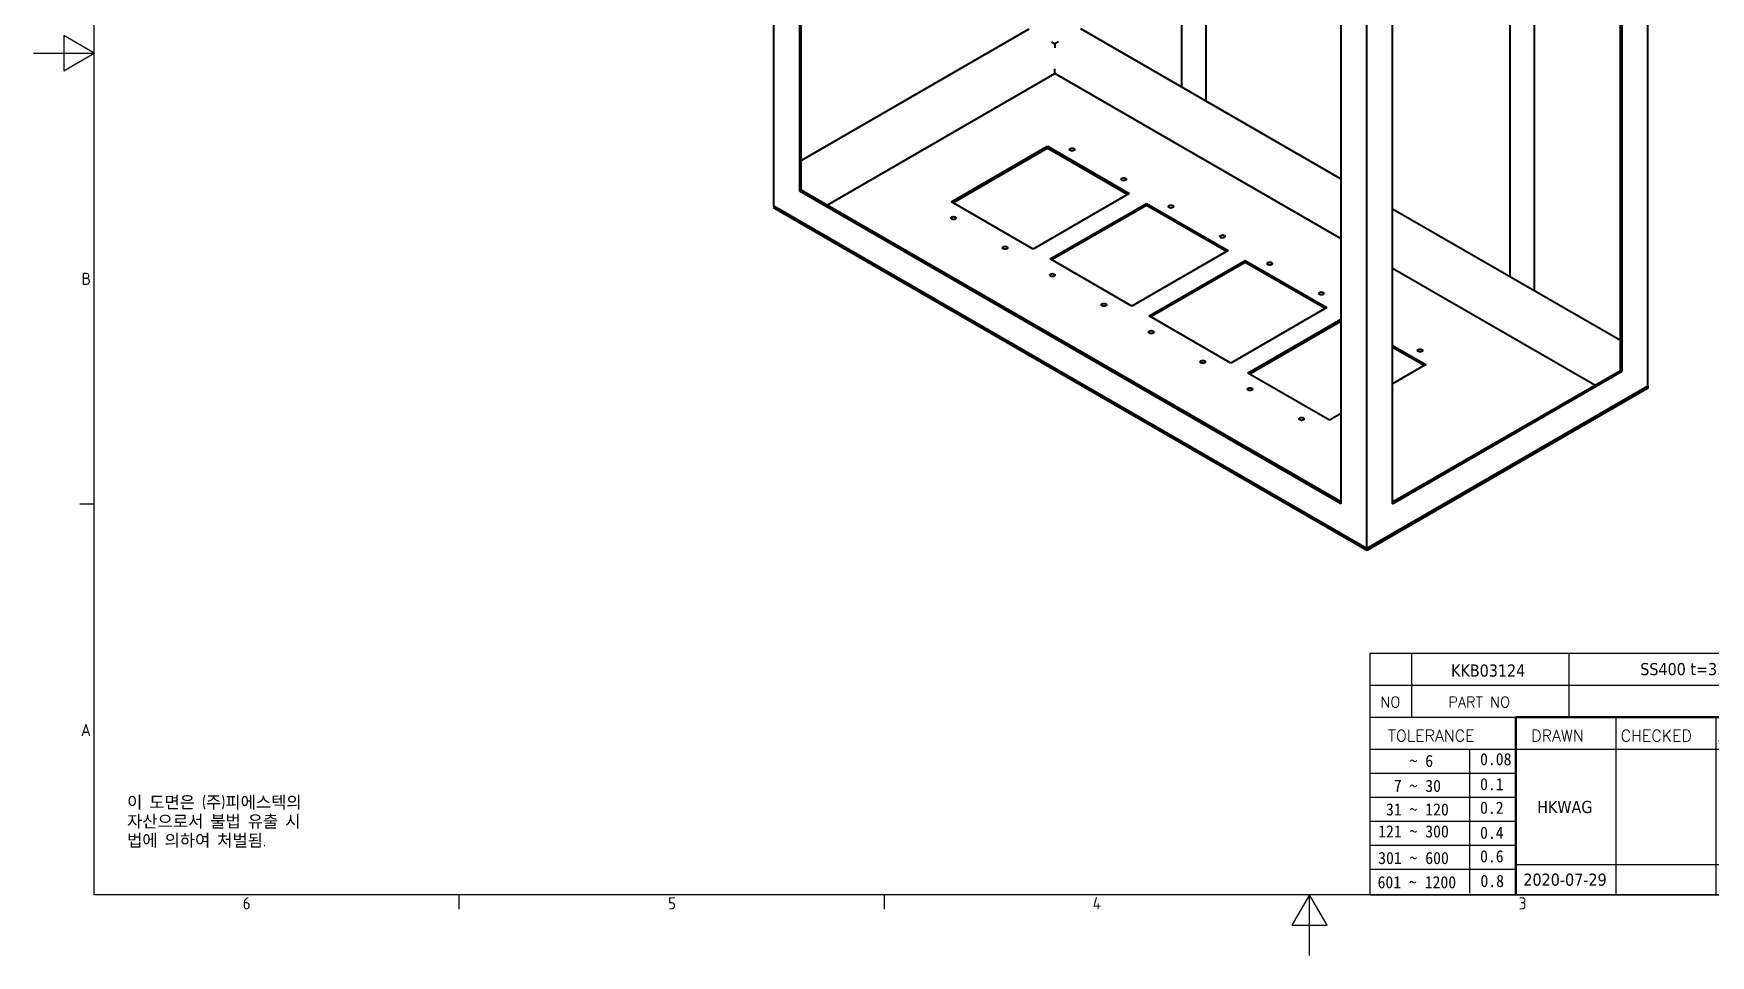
# Model space of a CAD drawing. Header units: millimetres. Extents: x 0 to 2100, y 0 to 1485.
# Drawn here: x 0 to 1380, y 0 to 759 of the extents above; entities that cross this region are included whole.
import ezdxf
from ezdxf.enums import TextEntityAlignment as Align

# ---------------------------------------------------------------- set-up
doc = ezdxf.new("R2010")
doc.units = ezdxf.units.MM
doc.header["$LTSCALE"] = 5
doc.layers.get('0').update_dxf_attribs({"color": 3, "lineweight": 25})
for name, color, linetype, lineweight in [('가시적인 것(ISO)', 3, 'Continuous', 40), ('경계(ISO)', 7, 'Continuous', 25), ('기호(ISO)', 5, 'Continuous', 25), ('제목(ISO)', 5, 'Continuous', 50), ('해치(ISO)', 7, 'Continuous', 18)]:
    doc.layers.add(name, color=color, linetype=linetype, lineweight=lineweight)
doc.styles.add('HAN_291', font='')
doc.styles.add('HAN_370', font='', dxfattribs={"width": 2})
doc.styles.add('RC_284', font='ROMANC.shx')
doc.styles.add('RC_287', font='ROMANC.shx')
doc.styles.add('RC_292', font='ROMANC.shx')
doc.styles.add('ROMANT_294', font='romant.shx')
doc.styles.add('문자 텍스트_PSTEK_POSCO', font='isocp.shx')
doc.styles.add('텍스트 스타일198', font='tahoma.ttf')
doc.styles.add('텍스트 스타일333', font='ROMANC.shx', dxfattribs={"width": 0.800000011920929})
doc.styles.get('HAN_291').set_extended_font_data('GulimChe')
doc.styles.get('HAN_370').set_extended_font_data('GulimChe')

# ---------------------------------------------------------------- blocks, each defined once
blk = doc.blocks.new('경계 Default Border')
at = {"layer": '경계(ISO)'}
for p, q in [((10, 74.25000190734863), (7.599999904632568, 74.25000190734863)), ((70, 10), (70, 7.599999904632568)), ((140, 10), (140, 7.599999904632568))]:
    blk.add_line(p, q, dxfattribs=at)
at = {"layer": '경계(ISO)', "flags": 128}
for points in [[(10, 10), (10, 287.0000076293945), (410, 287.0000076293945), (410, 10), (10, 10)], [(0, 148.5000038146973), (10, 148.5000038146973), (5, 151.3867473602295), (5, 145.6132507324219), (10, 148.5000038146973)], [(210, 0), (210, 10), (207.1132469177246, 5), (212.8867530822754, 5), (210, 10)]]:
    blk.add_lwpolyline(points, dxfattribs=at)
at = {"layer": '경계(ISO)', "color": 2, "char_height": 2.000000029802322, "attachment_point": 7, "style": '문자 텍스트_PSTEK_POSCO'}
for s, insert in [('B', (7.918846742126641, 110.3559296629392)), ('A', (7.809600509898342, 36.12023240455892)), ('6', (34.42969299337596, 7.580929648038)), ('5', (104.429692993376, 7.580929648038)), ('4', (174.3156467487881, 7.599999970197677)), ('3', (244.4456930345745, 7.580929648038))]:
    blk.add_mtext(s, dxfattribs=dict(at, insert=insert))
blk = doc.blocks.new('제목 블록 PSTEK')
h = blk.add_hatch(color=1)
edge = h.paths.add_edge_path(flags=0)
edge.add_line((314.2242174273352, 19.60711530335299), (314.2242174273352, 17.00126995915134))
edge.add_line((314.2242174273352, 17.00126995915134), (314.3485873187598, 17.00126995915134))
edge.add_arc((314.3485873187598, 17.6527312952023), 0.6514613360509371, 270, 360)
edge.add_line((315.0000486548106, 17.6527312952023), (315.0000486548106, 18.95565396730211))
edge.add_arc((314.3485873187598, 18.95565396730212), 0.6514613360508712, 0, 90)
edge.add_line((314.3485873187598, 19.60711530335299), (314.2242174273352, 19.60711530335299))
edge = h.paths.add_edge_path()
edge.add_arc((314.9847713324306, 18.28938669179658), 1.969189947606664, 269.9999999999959, 450)
edge.add_line((314.9847713324306, 20.25857663940318), (311.7664314776902, 20.25857663940324))
edge.add_line((311.7664314776902, 20.25857663940324), (311.7664314776902, 15.3430047401139))
edge.add_line((311.7664314776902, 15.3430047401139), (314.2242174273352, 15.3430047401139))
edge.add_line((314.2242174273352, 15.3430047401139), (314.2242174273352, 16.32019674418991))
edge.add_line((314.2242174273352, 16.32019674418991), (314.9847713324307, 16.32019674418991))
h = blk.add_hatch(color=252)
edge = h.paths.add_edge_path()
edge.add_arc((314.9847713324309, 18.28938669179657), 1.969189947606666, 270, 406.8278729790604)
edge.add_arc((315.1624426058984, 18.1413272972396), 1.969189947606962, -90, 53.560984836317004, ccw=False)
edge.add_line((315.1624426058984, 16.17213734963263), (314.4018887008024, 16.17213734963263))
edge.add_line((314.4018887008024, 16.17213734963263), (314.4018887008024, 15.19494534555726))
edge.add_line((314.4018887008024, 15.19494534555726), (311.9441027511573, 15.19494534555726))
edge.add_line((311.9441027511573, 15.19494534555726), (311.9441027511573, 15.3430047401139))
edge.add_line((311.9441027511573, 15.3430047401139), (314.2242174273352, 15.3430047401139))
edge.add_line((314.2242174273352, 15.3430047401139), (314.2242174273352, 16.32019674418991))
edge.add_line((314.2242174273352, 16.32019674418991), (314.9847713324309, 16.32019674418991))
h = blk.add_hatch(color=252)
edge = h.paths.add_edge_path()
edge.add_line((314.4018887008024, 19.45905590879572), (314.5262585922315, 19.45905590879572))
edge.add_arc((314.5262585922314, 18.80759457274939), 0.6514613360463194, 60.4189348879147, 90.00000000000318, ccw=False)
edge.add_arc((314.3485873187602, 18.95565396730057), 0.6514613360524251, 39.96992292766206, 90.00000000009999)
edge.add_line((314.3485873187591, 19.60711530335307), (314.2242174273352, 19.60711530335298))
edge.add_line((314.2242174273352, 19.60711530335299), (314.2242174273352, 17.00126995915134))
edge.add_line((314.2242174273352, 17.00126995915134), (314.3485873187591, 17.00126995915134))
edge.add_arc((314.3485873187568, 17.652731295233), 0.6514613360816299, 270.0000000002, 274.6930825552478)
edge.add_line((314.4018887008024, 17.0034541317032), (314.4018887008024, 19.45905590879572))
for color, points in [(252, [(317.2195697678507, 17.0593801673321), (322.0326348870767, 21.62682475217465), (322.2781991042243, 21.94392121864296), (317.0471853425802, 16.97985676345368), (318.7512090904202, 16.1899260703855), (316.0018030350395, 12.71868385740789), (316.3356552234328, 13.00206718743325), (318.9235935156908, 16.2694494742633)]), (5, [(321.6183518841322, 17.4193704504104), (319.5281351041078, 18.24969419629727), (322.4505835294948, 22.02344462252142), (317.2195697678507, 17.0593801673321), (318.9235935156908, 16.2694494742633), (316.1741874603099, 12.79820726128571)]), (1, [(324.4839107253602, 19.60711530335299), (325.2419748254881, 19.60711530335299), (325.2419748254881, 20.25857663940324), (321.2266040451076, 20.25857663940324), (321.2266040451076, 19.60711530335299), (321.9846681452406, 19.60711530335299), (321.9846681452406, 15.3430047401139), (324.4839107253602, 15.3430047401139)]), (252, [(321.9846681452406, 19.60711530335299), (321.4042753185749, 19.60711530335299), (321.4042753185749, 19.45905590879572), (321.9846681452406, 19.45905590879572)]), (252, [(324.6615819988275, 19.45905590879572), (325.4196460989604, 19.45905590879572), (325.4196460989604, 20.11051724484596), (325.2419748254881, 20.11051724484596), (325.2419748254881, 19.60711530335299), (324.4839107253602, 19.60711530335299), (324.4839107253602, 15.3430047401139), (322.1623394187076, 15.3430047401139), (322.1623394187076, 15.19494534555726), (324.6615819988275, 15.19494534555726)]), (1, [(329.2277337269622, 20.25857663940324), (325.65654113025, 20.25857663940324), (325.65654113025, 15.3430047401139), (329.3580259941756, 15.3430047401139), (329.3580259941756, 15.9944660761648), (328.1137701654877, 15.9944660761648), (328.1137701654877, 17.56360607323003), (329.2277337269622, 17.56360607323003), (329.2277337269622, 18.25543873810179), (328.1137701654877, 18.25543873810179), (328.1137701654877, 19.60711530335299), (329.2277337269622, 19.60711530335299)]), (252, [(328.2914414389548, 19.45905590879572), (329.4054050004294, 19.45905590879572), (329.4054050004294, 20.11051724484596), (329.2277337269622, 20.11051724484596), (329.2277337269622, 19.60711530335299), (328.1137701654877, 19.60711530335299), (328.1137701654877, 18.25543873810179), (328.2914414389548, 18.25543873810179)]), (1, [(332.3312149849806, 20.25857663940324), (329.8592894925411, 20.25857663940324), (329.8592894925411, 15.3430047401139), (332.3312149849806, 15.3430047401139), (332.3312149849806, 17.4318630164523), (333.0701931098801, 15.3430047401139), (335.4855464857051, 15.3430047401139), (334.2514536401189, 19.30614745124769), (335.4379594596742, 20.25857663940324), (334.3071782107978, 20.25857663940324), (332.3312149849806, 18.99741471888304)]), (252, [(332.5088862584528, 20.1105172448466), (332.3312149849806, 20.1105172448466), (332.3312149849806, 18.99741471888368), (332.5088862584528, 19.11081371413894)]), (252, [(335.6156307331414, 20.11051724484596), (335.2535118015555, 20.11051724484596), (334.2514536401189, 19.30614745124769), (335.4855464857051, 15.3430047401139), (333.1954852176545, 15.3430047401139), (333.2478643833523, 15.19494534555726), (335.6632177591723, 15.19494534555726), (334.4291249135862, 19.15808805669106)]), (252, [(328.2914414389548, 17.41554667867274), (329.4054050004294, 17.41554667867274), (329.4054050004294, 18.10737934354514), (329.2277337269622, 18.10737934354514), (329.2277337269622, 17.56360607323003), (328.1137701654877, 17.56360607323003), (328.1137701654877, 15.9944660761648), (328.2914414389548, 15.9944660761648)]), (252, [(332.5088862584528, 16.92964231796647), (332.3312149849806, 17.43186301645164), (332.3312149849806, 15.3430047401139), (330.0369607660135, 15.3430047401139), (330.0369607660135, 15.19494534555726), (332.5088862584528, 15.19494534555726)]), (252, [(329.5356972676428, 15.8464066816075), (329.3580259941756, 15.8464066816075), (329.3580259941756, 15.3430047401139), (325.8342124037171, 15.3430047401139), (325.8342124037171, 15.19494534555726), (329.5356972676428, 15.19494534555726)])]:
    blk.add_hatch(color=color).paths.add_polyline_path(points)
at = {"layer": '해치(ISO)', "true_color": 0x27d1fc}
h = blk.add_hatch(color=140, dxfattribs=at)
edge = h.paths.add_edge_path()
edge.add_ellipse((330.3660919371412, 20.15576403068321), major_axis=(9.100907360794343, 0), ratio=0.4069904968023172, start_angle=301.3098473703837, end_angle=507.7436900681698)
edge.add_ellipse((331.5340919371412, 20.4634168429492), major_axis=(-9.82350664112931, 0), ratio=0.3942600559756514, start_angle=111.51207141178469, end_angle=334.47025347086895, ccw=False)
edge.add_line((335.1363447531188, 16.8601935978785), (335.0955236905705, 16.99119398620872))
at = {"color": 180}
for p, q in [((182.475792979055, 11.79100474011392), (182.4757929790549, 51.56524660363496)), ((182.4757929790549, 51.56524660363496), (372.4757929537551, 51.56524660363496)), ((189.2651435055721, 51.56524660363496), (189.2651435055722, 41.00524660363494)), ((215.2152739891528, 41.00524660363494), (215.2152739891528, 51.56524660363496)), ((280.8758854511282, 51.56524660363496), (280.8758854511282, 41.00524660363494)), ((310.0881549537552, 51.56524660363496), (310.0881549537553, 41.00524660363494)), ((316.9044520275131, 51.56524660363496), (316.9044520275127, 41.00524660363494)), ((338.4566026226726, 51.56524660363496), (338.4566026226727, 41.00524660363494)), ((372.4757929537551, 51.56524660363496), (372.4757929537551, 11.79100474011389)), ((182.475792979055, 46.2852466036349), (372.4757929537551, 46.28524660363492)), ((182.475792979055, 41.00524660363493), (206.451475290024, 41.00524660363493)), ((222.9401812389276, 11.79100474011392), (222.9401812389276, 41.00524660363494)), ((239.4288871878316, 11.79100474011392), (239.4288871878316, 41.00524660363494)), ((255.9175931367356, 11.79100474011392), (255.9175931367356, 41.00524660363494)), ((268.6918866058747, 41.00524660363494), (268.6918866058747, 30.44524660363498)), ((280.8758854511282, 41.00524660363494), (280.8758854511282, 25.16524660363502)), ((310.088154953755, 41.00524660363494), (310.088154953755, 11.79100474011392)), ((182.475792979055, 35.72524660363497), (206.451475290024, 35.72524660363497)), ((198.8621818849491, 12.02524660363491), (198.8621818849491, 35.72524660363497)), ((206.451475290024, 35.72524660363497), (372.4757929537551, 35.72524660363497)), ((182.475792979055, 31.77524660363492), (206.451475290024, 31.77524660363492)), ((255.917593136736, 30.44524660363498), (372.4757929537552, 30.44524660363501)), ((182.475792979055, 27.82524660363487), (206.451475290024, 27.82524660363487)), ((255.9175931367359, 25.16524660363502), (372.4757929537552, 25.165246603635)), ((268.6918866058744, 25.16524660363502), (268.6918866058744, 11.79100474011392)), ((182.475792979055, 23.87524660363505), (206.451475290024, 23.87524660363505)), ((182.475792979055, 19.92524660363478), (206.451475290024, 19.92524660363478)), ((255.9175931367359, 19.88524660363481), (310.0881549537553, 19.88524660363481)), ((206.451475290024, 16.74100474011396), (255.9175931367359, 16.74100474011396)), ((182.475792979055, 15.97524660363496), (206.451475290024, 15.97524660363496)), ((182.475792979055, 11.79100474011392), (372.4757929537551, 11.79100474011389))]:
    blk.add_line(p, q, dxfattribs=at)
at = {"color": 7, "lineweight": 50}
for p, q in [((206.4514752900237, 11.79100474011392), (206.4514752900237, 41.00524660363494)), ((206.451475290024, 41.00524660363494), (372.4757929537551, 41.00524660363496))]:
    blk.add_line(p, q, dxfattribs=at)
at = {"color": 7}
for p, q in [((311.7664314776902, 20.25900474011391), (311.7664314776902, 15.34300474011391)), ((314.9847713324309, 20.25857663940324), (311.7664314776902, 20.25857663940324)), ((314.9847713324309, 20.25857663940324), (311.7664314776902, 20.25857663940324)), ((311.7664314776902, 20.25857663940324), (311.7664314776902, 15.3430047401139)), ((314.2242174273352, 17.00126995915134), (314.2242174273352, 19.60711530335299)), ((314.2242174273352, 19.60711530335299), (314.3485873187591, 19.60711530335299)), ((314.3485873187591, 19.60711530335299), (314.2242174273352, 19.60711530335299)), ((314.2242174273352, 19.60711530335299), (314.2242174273352, 17.00126995915134)), ((314.2242174273352, 17.00126995915134), (314.2242174273352, 19.60711530335299)), ((314.2242174273352, 19.60711530335299), (314.3485873187591, 19.60711530335299)), ((314.4018887008024, 19.45905590879572), (314.5262585922314, 19.45905590879572)), ((314.4018887008024, 17.0034541317032), (314.4018887008024, 19.45905590879572)), ((322.2781991042243, 21.94392121864296), (317.0471853425802, 16.97985676345368)), ((322.4505835294948, 22.02344462252142), (317.2195697678507, 17.0593801673321)), ((317.2195697678507, 17.0593801673321), (322.0326348870767, 21.62682475217465)), ((319.5281351041078, 18.24969419629727), (322.4505835294948, 22.02344462252142)), ((325.2419748254881, 20.25857663940324), (321.2266040451076, 20.25857663940324)), ((321.2266040451076, 20.25857663940324), (321.2266040451076, 19.60711530335299)), ((325.2419748254881, 20.25857663940324), (321.2266040451076, 20.25857663940324)), ((321.2266040451076, 20.25857663940324), (321.2266040451076, 19.60711530335299)), ((321.2266040451076, 19.60711530335299), (321.9846681452406, 19.60711530335299)), ((321.2266040451076, 19.60711530335299), (321.9846681452406, 19.60711530335299)), ((321.4042753185749, 19.60711530335299), (321.4042753185749, 19.45905590879572)), ((321.9846681452406, 19.60711530335299), (321.4042753185749, 19.60711530335299)), ((321.4042753185749, 19.45905590879572), (321.9846681452406, 19.45905590879572)), ((321.9846681452406, 19.60711530335299), (321.9846681452406, 15.3430047401139)), ((321.9846681452406, 19.45905590879572), (321.9846681452406, 19.60711530335299)), ((321.9846681452406, 19.60711530335299), (321.9846681452406, 15.3430047401139)), ((322.0326348870767, 21.62682475217465), (322.2781991042243, 21.94392121864296)), ((324.4839107253602, 19.60711530335299), (325.2419748254881, 19.60711530335299)), ((324.4839107253602, 15.3430047401139), (324.4839107253602, 19.60711530335299)), ((325.2419748254881, 19.60711530335299), (324.4839107253602, 19.60711530335299)), ((324.4839107253602, 19.60711530335299), (324.4839107253602, 15.3430047401139)), ((324.4839107253602, 19.60711530335299), (325.2419748254881, 19.60711530335299)), ((324.4839107253602, 15.3430047401139), (324.4839107253602, 19.60711530335299)), ((324.6615819988275, 19.45905590879572), (325.4196460989604, 19.45905590879572)), ((324.6615819988275, 15.19494534555726), (324.6615819988275, 19.45905590879572)), ((325.2419748254881, 19.60711530335299), (325.2419748254881, 20.25857663940324)), ((325.2419748254881, 19.60711530335299), (325.2419748254881, 20.25857663940324)), ((325.4196460989604, 20.11051724484596), (325.2419748254881, 20.11051724484596)), ((325.2419748254881, 20.11051724484596), (325.2419748254881, 19.60711530335299)), ((325.4196460989604, 19.45905590879572), (325.4196460989604, 20.11051724484596)), ((329.2277337269622, 20.25857663940324), (325.65654113025, 20.25857663940324)), ((325.65654113025, 20.25857663940324), (325.65654113025, 15.3430047401139)), ((325.65654113025, 20.25857663940324), (325.65654113025, 15.3430047401139)), ((329.2277337269622, 20.25857663940324), (325.65654113025, 20.25857663940324)), ((328.1137701654877, 18.25543873810179), (328.1137701654877, 19.60711530335299)), ((328.1137701654877, 19.60711530335299), (329.2277337269622, 19.60711530335299)), ((329.2277337269622, 19.60711530335299), (328.1137701654877, 19.60711530335299)), ((328.1137701654877, 19.60711530335299), (328.1137701654877, 18.25543873810179)), ((328.1137701654877, 18.25543873810179), (328.1137701654877, 19.60711530335299)), ((328.1137701654877, 19.60711530335299), (329.2277337269622, 19.60711530335299)), ((328.2914414389548, 18.25543873810179), (328.2914414389548, 19.45905590879572)), ((328.2914414389548, 19.45905590879572), (329.4054050004294, 19.45905590879572)), ((329.2277337269622, 19.60711530335299), (329.2277337269622, 20.25857663940324)), ((329.2277337269622, 19.60711530335299), (329.2277337269622, 20.25857663940324)), ((329.4054050004294, 20.11051724484596), (329.2277337269622, 20.11051724484596)), ((329.2277337269622, 20.11051724484596), (329.2277337269622, 19.60711530335299)), ((329.4054050004294, 19.45905590879572), (329.4054050004294, 20.11051724484596)), ((332.3312149849806, 20.25857663940324), (329.8592894925411, 20.25857663940324)), ((329.8592894925411, 20.25857663940324), (329.8592894925411, 15.3430047401139)), ((329.8592894925411, 20.25857663940324), (329.8592894925411, 15.3430047401139)), ((332.3312149849806, 20.25857663940324), (329.8592894925411, 20.25857663940324)), ((334.3071782107978, 20.25857663940324), (332.3312149849806, 18.99741471888304)), ((332.3312149849806, 18.99741471888304), (332.3312149849806, 20.25857663940324)), ((334.3071782107978, 20.25857663940324), (332.3312149849806, 18.99741471888304)), ((332.3312149849806, 18.99741471888304), (332.3312149849806, 20.25857663940324)), ((332.5088862584528, 20.1105172448466), (332.3312149849806, 20.1105172448466)), ((332.3312149849806, 20.1105172448466), (332.3312149849806, 18.99741471888368)), ((332.5088862584528, 19.11081371413894), (332.5088862584528, 20.1105172448466)), ((334.2514536401189, 19.30614745124769), (335.4379594596742, 20.25857663940324)), ((334.2514536401189, 19.30614745124769), (335.4379594596742, 20.25857663940324)), ((335.2535118015555, 20.11051724484596), (334.2514536401189, 19.30614745124769)), ((335.4379594596742, 20.25857663940324), (334.3071782107978, 20.25857663940324)), ((335.4379594596742, 20.25857663940324), (334.3071782107978, 20.25857663940324)), ((334.4291249135862, 19.15808805669104), (335.6156307331414, 20.11051724484596)), ((335.6156307331414, 20.11051724484596), (335.2535118015555, 20.11051724484596)), ((314.3485873187591, 17.00126995915134), (314.2242174273352, 17.00126995915134)), ((314.2242174273352, 17.00126995915134), (314.3485873187591, 17.00126995915134)), ((314.3485873187591, 17.00126995915134), (314.2242174273352, 17.00126995915134)), ((315.0000486548106, 18.95565396730275), (315.0000486548106, 17.65273129520161)), ((315.0000486548106, 18.95565396730275), (315.0000486548106, 17.65273129520161)), ((316.1741874603099, 12.79820726128571), (321.6183518841322, 17.4193704504104)), ((317.0471853425802, 16.97985676345368), (318.7512090904202, 16.1899260703855)), ((318.9235935156908, 16.2694494742633), (317.2195697678507, 17.0593801673321)), ((317.2195697678507, 17.0593801673321), (318.9235935156908, 16.2694494742633)), ((321.6183518841322, 17.4193704504104), (319.5281351041078, 18.24969419629727)), ((329.2277337269622, 18.25543873810179), (328.1137701654877, 18.25543873810179)), ((328.1137701654877, 18.25543873810179), (328.2914414389548, 18.25543873810179)), ((329.2277337269622, 18.25543873810179), (328.1137701654877, 18.25543873810179)), ((328.1137701654877, 17.56360607323003), (329.2277337269622, 17.56360607323003)), ((328.1137701654877, 15.9944660761648), (328.1137701654877, 17.56360607323003)), ((329.2277337269622, 17.56360607323003), (328.1137701654877, 17.56360607323003)), ((328.1137701654877, 17.56360607323003), (328.1137701654877, 15.9944660761648)), ((328.1137701654877, 17.56360607323003), (329.2277337269622, 17.56360607323003)), ((328.1137701654877, 15.9944660761648), (328.1137701654877, 17.56360607323003)), ((328.2914414389548, 15.9944660761648), (328.2914414389548, 17.41554667867274)), ((328.2914414389548, 17.41554667867274), (329.4054050004294, 17.41554667867274)), ((329.2277337269622, 17.56360607323003), (329.2277337269622, 18.25543873810179)), ((329.2277337269622, 17.56360607323003), (329.2277337269622, 18.25543873810179)), ((329.4054050004294, 18.10737934354514), (329.2277337269622, 18.10737934354514)), ((329.2277337269622, 18.10737934354514), (329.2277337269622, 17.56360607323003)), ((329.4054050004294, 17.41554667867274), (329.4054050004294, 18.10737934354514)), ((332.3312149849806, 18.99741471888368), (332.5088862584528, 19.11081371413894)), ((332.3312149849806, 17.4318630164523), (333.0701931098801, 15.3430047401139)), ((332.3312149849806, 15.3430047401139), (332.3312149849806, 17.4318630164523)), ((332.5088862584528, 16.92964231796647), (332.3312149849806, 17.43186301645164)), ((332.3312149849806, 17.43186301645164), (332.3312149849806, 15.3430047401139)), ((332.3312149849806, 17.4318630164523), (333.0701931098801, 15.3430047401139)), ((332.3312149849806, 15.3430047401139), (332.3312149849806, 17.4318630164523)), ((332.5088862584528, 15.19494534555726), (332.5088862584528, 16.92964231796647)), ((335.4855464857051, 15.3430047401139), (334.2514536401189, 19.30614745124769)), ((334.2514536401189, 19.30614745124769), (335.4855464857051, 15.3430047401139)), ((335.4855464857051, 15.3430047401139), (334.2514536401189, 19.30614745124769)), ((335.6632177591723, 15.19494534555726), (334.4291249135862, 19.15808805669104)), ((345.0447381189468, 17.50375595811051), (344.9867755289346, 17.689895936919)), ((311.7664314776902, 15.3430047401139), (314.2242174273352, 15.3430047401139)), ((311.7664314776902, 15.3430047401139), (314.2242174273352, 15.3430047401139)), ((314.2242174273352, 15.3430047401139), (311.9441027511573, 15.3430047401139)), ((311.9441027511573, 15.3430047401139), (311.9441027511573, 15.19494534555726)), ((311.9441027511573, 15.19494534555726), (314.4018887008024, 15.19494534555726)), ((314.2242174273352, 16.32019674418991), (314.9847713324309, 16.32019674418991)), ((314.2242174273352, 15.3430047401139), (314.2242174273352, 16.32019674418991)), ((314.9847713324309, 16.32019674418991), (314.2242174273352, 16.32019674418991)), ((314.2242174273352, 16.32019674418991), (314.2242174273352, 15.3430047401139)), ((314.2242174273352, 16.32019674418991), (314.9847713324309, 16.32019674418991)), ((314.2242174273352, 15.3430047401139), (314.2242174273352, 16.32019674418991)), ((314.4018887008024, 16.17213734963263), (315.162442605898, 16.17213734963263)), ((314.4018887008024, 15.19494534555726), (314.4018887008024, 16.17213734963263)), ((318.7512090904202, 16.1899260703855), (316.0018030350395, 12.71868385740789)), ((318.9235935156908, 16.2694494742633), (316.1741874603099, 12.79820726128571)), ((316.3356552234328, 13.00206718743325), (318.9235935156908, 16.2694494742633)), ((321.9846681452406, 15.3430047401139), (324.4839107253602, 15.3430047401139)), ((321.9846681452406, 15.3430047401139), (324.4839107253602, 15.3430047401139)), ((324.4839107253602, 15.3430047401139), (322.1623394187076, 15.3430047401139)), ((322.1623394187076, 15.3430047401139), (322.1623394187076, 15.19494534555726)), ((322.1623394187076, 15.19494534555726), (324.6615819988275, 15.19494534555726)), ((325.65654113025, 15.3430047401139), (329.3580259941756, 15.3430047401139)), ((325.65654113025, 15.3430047401139), (329.3580259941756, 15.3430047401139)), ((329.3580259941756, 15.3430047401139), (325.8342124037171, 15.3430047401139)), ((325.8342124037171, 15.3430047401139), (325.8342124037171, 15.19494534555726)), ((325.8342124037171, 15.19494534555726), (329.5356972676428, 15.19494534555726)), ((329.3580259941756, 15.9944660761648), (328.1137701654877, 15.9944660761648)), ((328.1137701654877, 15.9944660761648), (328.2914414389548, 15.9944660761648)), ((329.3580259941756, 15.9944660761648), (328.1137701654877, 15.9944660761648)), ((329.3580259941756, 15.3430047401139), (329.3580259941756, 15.9944660761648)), ((329.3580259941756, 15.3430047401139), (329.3580259941756, 15.9944660761648)), ((329.5356972676428, 15.8464066816075), (329.3580259941756, 15.8464066816075)), ((329.3580259941756, 15.8464066816075), (329.3580259941756, 15.3430047401139)), ((329.5356972676428, 15.19494534555726), (329.5356972676428, 15.8464066816075)), ((329.8592894925411, 15.3430047401139), (332.3312149849806, 15.3430047401139)), ((329.8592894925411, 15.3430047401139), (332.3312149849806, 15.3430047401139)), ((332.3312149849806, 15.3430047401139), (330.0369607660135, 15.3430047401139)), ((330.0369607660135, 15.3430047401139), (330.0369607660135, 15.19494534555726)), ((330.0369607660135, 15.19494534555726), (332.5088862584528, 15.19494534555726)), ((333.0701931098801, 15.3430047401139), (335.4855464857051, 15.3430047401139)), ((333.0701931098801, 15.3430047401139), (335.4855464857051, 15.3430047401139)), ((335.4855464857051, 15.3430047401139), (333.1954852176545, 15.3430047401139)), ((333.1954852176545, 15.3430047401139), (333.2478643833523, 15.19494534555726)), ((333.2478643833523, 15.19494534555726), (335.6632177591723, 15.19494534555726)), ((316.0018030350395, 12.71868385740789), (316.3356552234328, 13.00206718743325))]:
    blk.add_line(p, q, dxfattribs=at)
at = {"color": 1}
for p, q in [((314.9847713324309, 20.25857663940324), (311.7664314776902, 20.25857663940324)), ((311.7664314776902, 20.25857663940324), (311.7664314776902, 15.3430047401139)), ((314.2242174273352, 17.00126995915134), (314.2242174273352, 19.60711530335299)), ((314.2242174273352, 19.60711530335299), (314.3485873187591, 19.60711530335299)), ((325.2419748254881, 20.25857663940324), (321.2266040451076, 20.25857663940324)), ((321.2266040451076, 20.25857663940324), (321.2266040451076, 19.60711530335299)), ((321.2266040451076, 19.60711530335299), (321.9846681452406, 19.60711530335299)), ((321.9846681452406, 19.60711530335299), (321.9846681452406, 15.3430047401139)), ((324.4839107253602, 19.60711530335299), (325.2419748254881, 19.60711530335299)), ((324.4839107253602, 15.3430047401139), (324.4839107253602, 19.60711530335299)), ((325.2419748254881, 19.60711530335299), (325.2419748254881, 20.25857663940324)), ((329.2277337269622, 20.25857663940324), (325.65654113025, 20.25857663940324)), ((325.65654113025, 20.25857663940324), (325.65654113025, 15.3430047401139)), ((328.1137701654877, 18.25543873810179), (328.1137701654877, 19.60711530335299)), ((328.1137701654877, 19.60711530335299), (329.2277337269622, 19.60711530335299)), ((329.2277337269622, 19.60711530335299), (329.2277337269622, 20.25857663940324)), ((332.3312149849806, 20.25857663940324), (329.8592894925411, 20.25857663940324)), ((329.8592894925411, 20.25857663940324), (329.8592894925411, 15.3430047401139)), ((334.3071782107978, 20.25857663940324), (332.3312149849806, 18.99741471888304)), ((332.3312149849806, 18.99741471888304), (332.3312149849806, 20.25857663940324)), ((334.2514536401189, 19.30614745124769), (335.4379594596742, 20.25857663940324)), ((335.4379594596742, 20.25857663940324), (334.3071782107978, 20.25857663940324)), ((314.3485873187591, 17.00126995915134), (314.2242174273352, 17.00126995915134)), ((315.0000486548106, 18.95565396730275), (315.0000486548106, 17.65273129520161)), ((329.2277337269622, 18.25543873810179), (328.1137701654877, 18.25543873810179)), ((328.1137701654877, 17.56360607323003), (329.2277337269622, 17.56360607323003)), ((328.1137701654877, 15.9944660761648), (328.1137701654877, 17.56360607323003)), ((329.2277337269622, 17.56360607323003), (329.2277337269622, 18.25543873810179)), ((332.3312149849806, 17.4318630164523), (333.0701931098801, 15.3430047401139)), ((332.3312149849806, 15.3430047401139), (332.3312149849806, 17.4318630164523)), ((335.4855464857051, 15.3430047401139), (334.2514536401189, 19.30614745124769)), ((311.7664314776902, 15.3430047401139), (314.2242174273352, 15.3430047401139)), ((314.2242174273352, 16.32019674418991), (314.9847713324309, 16.32019674418991)), ((314.2242174273352, 15.3430047401139), (314.2242174273352, 16.32019674418991)), ((321.9846681452406, 15.3430047401139), (324.4839107253602, 15.3430047401139)), ((325.65654113025, 15.3430047401139), (329.3580259941756, 15.3430047401139)), ((329.3580259941756, 15.9944660761648), (328.1137701654877, 15.9944660761648)), ((329.3580259941756, 15.3430047401139), (329.3580259941756, 15.9944660761648)), ((329.8592894925411, 15.3430047401139), (332.3312149849806, 15.3430047401139)), ((333.0701931098801, 15.3430047401139), (335.4855464857051, 15.3430047401139))]:
    blk.add_line(p, q, dxfattribs=at)
at = {"color": 5}
for p, q in [((322.4505835294948, 22.02344462252142), (317.2195697678507, 17.0593801673321)), ((319.5281351041078, 18.24969419629727), (322.4505835294948, 22.02344462252142)), ((316.1741874603099, 12.79820726128571), (321.6183518841322, 17.4193704504104)), ((317.2195697678507, 17.0593801673321), (318.9235935156908, 16.2694494742633)), ((321.6183518841322, 17.4193704504104), (319.5281351041078, 18.24969419629727)), ((318.9235935156908, 16.2694494742633), (316.1741874603099, 12.79820726128571))]:
    blk.add_line(p, q, dxfattribs=at)
at = {"color": 7}
for centre, radius, start, end in [((314.3485873187598, 18.95565396730211), 0.6514613360508712, 0, 90), ((314.3485873187602, 18.95565396730057), 0.6514613360524251, 39.96992292766117, 90), ((314.3485873187598, 18.95565396730212), 0.6514613360508712, 0, 90), ((314.5262585922314, 18.80759457274939), 0.6514613360463193, 60.41893488791137, 90), ((314.9847713324309, 18.28938669179658), 1.969189947606665, 270, 90), ((314.9847713324309, 18.28938669179658), 1.969189947606665, 270, 90), ((314.9847713324307, 18.2893866917965), 1.969189947606594, 270, 46.82787297909833), ((315.1624426058984, 18.1413272972396), 1.969189947606961, 270, 53.56098483636067), ((314.3485873187597, 17.65273129520228), 0.6514613360509381, 270, 0), ((314.3485873187598, 17.6527312952023), 0.6514613360509381, 270, 0), ((314.3485873187568, 17.652731295233), 0.6514613360816299, 270, 274.6930825552478)]:
    blk.add_arc(centre, radius, start, end, dxfattribs=at)
at = {"color": 1}
for centre, radius, start, end in [((314.3485873187598, 18.95565396730211), 0.6514613360508712, 0, 90), ((314.9847713324309, 18.28938669179657), 1.969189947606665, 270, 90), ((314.3485873187598, 17.6527312952023), 0.6514613360509381, 270, 0)]:
    blk.add_arc(centre, radius, start, end, dxfattribs=at)
at = {"layer": '제목(ISO)', "lineweight": 18}
blk.add_line((182.475792979055, 35.72500474011393), (182.475792979055, 11.79100474011392), dxfattribs=at)
at = {"layer": '제목(ISO)'}
for p, q in [((314.9847713324306, 20.25857663940324), (311.7664314776902, 20.25857663940324)), ((311.7664314776902, 20.25857663940324), (311.7664314776902, 15.3430047401139)), ((314.2242174273352, 17.00126995915134), (314.2242174273352, 19.60711530335299)), ((314.2242174273352, 19.60711530335299), (314.3485873187598, 19.60711530335299)), ((314.3485873187591, 19.60711530335299), (314.2242174273352, 19.60711530335299)), ((314.2242174273352, 19.60711530335299), (314.2242174273352, 17.00126995915134)), ((314.4018887008024, 19.45905590879572), (314.5262585922314, 19.45905590879572)), ((314.4018887008024, 17.0034541317032), (314.4018887008024, 19.45905590879572)), ((322.2781991042243, 21.94392121864296), (317.0471853425802, 16.97985676345368)), ((322.4505835294948, 22.02344462252142), (317.2195697678507, 17.0593801673321)), ((317.2195697678507, 17.0593801673321), (322.0326348870767, 21.62682475217465)), ((319.5281351041078, 18.24969419629727), (322.4505835294948, 22.02344462252142)), ((325.2419748254881, 20.25857663940324), (321.2266040451076, 20.25857663940324)), ((321.2266040451076, 20.25857663940324), (321.2266040451076, 19.60711530335299)), ((321.2266040451076, 19.60711530335299), (321.9846681452406, 19.60711530335299)), ((321.9846681452406, 19.60711530335299), (321.4042753185749, 19.60711530335299)), ((321.4042753185749, 19.60711530335299), (321.4042753185749, 19.45905590879572)), ((321.4042753185749, 19.45905590879572), (321.9846681452406, 19.45905590879572)), ((321.9846681452406, 19.60711530335299), (321.9846681452406, 15.3430047401139)), ((321.9846681452406, 19.45905590879572), (321.9846681452406, 19.60711530335299)), ((322.0326348870767, 21.62682475217465), (322.2781991042243, 21.94392121864296)), ((324.4839107253602, 19.60711530335299), (325.2419748254881, 19.60711530335299)), ((324.4839107253602, 15.3430047401139), (324.4839107253602, 19.60711530335299)), ((325.2419748254881, 19.60711530335299), (324.4839107253602, 19.60711530335299)), ((324.4839107253602, 19.60711530335299), (324.4839107253602, 15.3430047401139)), ((324.6615819988275, 19.45905590879572), (325.4196460989604, 19.45905590879572)), ((324.6615819988275, 15.19494534555726), (324.6615819988275, 19.45905590879572)), ((325.2419748254881, 19.60711530335299), (325.2419748254881, 20.25857663940324)), ((325.4196460989604, 20.11051724484596), (325.2419748254881, 20.11051724484596)), ((325.2419748254881, 20.11051724484596), (325.2419748254881, 19.60711530335299)), ((325.4196460989604, 19.45905590879572), (325.4196460989604, 20.11051724484596)), ((329.2277337269622, 20.25857663940324), (325.65654113025, 20.25857663940324)), ((325.65654113025, 20.25857663940324), (325.65654113025, 15.3430047401139)), ((328.1137701654877, 18.25543873810179), (328.1137701654877, 19.60711530335299)), ((328.1137701654877, 19.60711530335299), (329.2277337269622, 19.60711530335299)), ((329.2277337269622, 19.60711530335299), (328.1137701654877, 19.60711530335299)), ((328.1137701654877, 19.60711530335299), (328.1137701654877, 18.25543873810179)), ((328.2914414389548, 19.45905590879572), (329.4054050004294, 19.45905590879572)), ((328.2914414389548, 18.25543873810179), (328.2914414389548, 19.45905590879572)), ((329.2277337269622, 19.60711530335299), (329.2277337269622, 20.25857663940324)), ((329.4054050004294, 20.11051724484596), (329.2277337269622, 20.11051724484596)), ((329.2277337269622, 20.11051724484596), (329.2277337269622, 19.60711530335299)), ((329.4054050004294, 19.45905590879572), (329.4054050004294, 20.11051724484596)), ((332.3312149849806, 20.25857663940324), (329.8592894925411, 20.25857663940324)), ((329.8592894925411, 20.25857663940324), (329.8592894925411, 15.3430047401139)), ((334.3071782107978, 20.25857663940324), (332.3312149849806, 18.99741471888304)), ((332.3312149849806, 18.99741471888304), (332.3312149849806, 20.25857663940324)), ((332.5088862584528, 20.1105172448466), (332.3312149849806, 20.1105172448466)), ((332.3312149849806, 20.1105172448466), (332.3312149849806, 18.99741471888368)), ((332.5088862584528, 19.11081371413894), (332.5088862584528, 20.1105172448466)), ((334.2514536401189, 19.30614745124769), (335.4379594596742, 20.25857663940324)), ((335.2535118015555, 20.11051724484596), (334.2514536401189, 19.30614745124769)), ((335.4379594596742, 20.25857663940324), (334.3071782107978, 20.25857663940324)), ((334.4291249135862, 19.15808805669106), (335.6156307331414, 20.11051724484596)), ((335.6156307331414, 20.11051724484596), (335.2535118015555, 20.11051724484596)), ((314.3485873187598, 17.00126995915134), (314.2242174273352, 17.00126995915134)), ((314.2242174273352, 17.00126995915134), (314.3485873187591, 17.00126995915134)), ((315.0000486548106, 18.95565396730211), (315.0000486548106, 17.6527312952023)), ((316.1741874603099, 12.79820726128571), (321.6183518841322, 17.4193704504104)), ((317.0471853425802, 16.97985676345368), (318.7512090904202, 16.1899260703855)), ((317.2195697678507, 17.0593801673321), (318.9235935156908, 16.2694494742633)), ((318.9235935156908, 16.2694494742633), (317.2195697678507, 17.0593801673321)), ((321.6183518841322, 17.4193704504104), (319.5281351041078, 18.24969419629727)), ((329.2277337269622, 18.25543873810179), (328.1137701654877, 18.25543873810179)), ((328.1137701654877, 18.25543873810179), (328.2914414389548, 18.25543873810179)), ((328.1137701654877, 15.9944660761648), (328.1137701654877, 17.56360607323003)), ((328.1137701654877, 17.56360607323003), (329.2277337269622, 17.56360607323003)), ((329.2277337269622, 17.56360607323003), (328.1137701654877, 17.56360607323003)), ((328.1137701654877, 17.56360607323003), (328.1137701654877, 15.9944660761648)), ((328.2914414389548, 17.41554667867274), (329.4054050004294, 17.41554667867274)), ((328.2914414389548, 15.9944660761648), (328.2914414389548, 17.41554667867274)), ((329.2277337269622, 17.56360607323003), (329.2277337269622, 18.25543873810179)), ((329.4054050004294, 18.10737934354514), (329.2277337269622, 18.10737934354514)), ((329.2277337269622, 18.10737934354514), (329.2277337269622, 17.56360607323003)), ((329.4054050004294, 17.41554667867274), (329.4054050004294, 18.10737934354514)), ((332.3312149849806, 18.99741471888368), (332.5088862584528, 19.11081371413894)), ((332.3312149849806, 15.3430047401139), (332.3312149849806, 17.4318630164523)), ((332.3312149849806, 17.4318630164523), (333.0701931098801, 15.3430047401139)), ((332.5088862584528, 16.92964231796647), (332.3312149849806, 17.43186301645164)), ((332.3312149849806, 17.43186301645164), (332.3312149849806, 15.3430047401139)), ((332.5088862584528, 15.19494534555726), (332.5088862584528, 16.92964231796647)), ((335.4855464857051, 15.3430047401139), (334.2514536401189, 19.30614745124769)), ((334.2514536401189, 19.30614745124769), (335.4855464857051, 15.3430047401139)), ((335.6632177591723, 15.19494534555726), (334.4291249135862, 19.15808805669106)), ((311.7664314776902, 15.3430047401139), (314.2242174273352, 15.3430047401139)), ((314.2242174273352, 15.3430047401139), (311.9441027511573, 15.3430047401139)), ((311.9441027511573, 15.3430047401139), (311.9441027511573, 15.19494534555726)), ((311.9441027511573, 15.19494534555726), (314.4018887008024, 15.19494534555726)), ((314.2242174273352, 15.3430047401139), (314.2242174273352, 16.32019674418991)), ((314.2242174273352, 16.32019674418991), (314.9847713324307, 16.32019674418991)), ((314.9847713324309, 16.32019674418991), (314.2242174273352, 16.32019674418991)), ((314.2242174273352, 16.32019674418991), (314.2242174273352, 15.3430047401139)), ((314.4018887008024, 15.19494534555726), (314.4018887008024, 16.17213734963263)), ((314.4018887008024, 16.17213734963263), (315.1624426058984, 16.17213734963263)), ((318.7512090904202, 16.1899260703855), (316.0018030350395, 12.71868385740789)), ((318.9235935156908, 16.2694494742633), (316.1741874603099, 12.79820726128571)), ((316.3356552234328, 13.00206718743325), (318.9235935156908, 16.2694494742633)), ((321.9846681452406, 15.3430047401139), (324.4839107253602, 15.3430047401139)), ((324.4839107253602, 15.3430047401139), (322.1623394187076, 15.3430047401139)), ((322.1623394187076, 15.3430047401139), (322.1623394187076, 15.19494534555726)), ((322.1623394187076, 15.19494534555726), (324.6615819988275, 15.19494534555726)), ((325.65654113025, 15.3430047401139), (329.3580259941756, 15.3430047401139)), ((329.3580259941756, 15.3430047401139), (325.8342124037171, 15.3430047401139)), ((325.8342124037171, 15.3430047401139), (325.8342124037171, 15.19494534555726)), ((325.8342124037171, 15.19494534555726), (329.5356972676428, 15.19494534555726)), ((329.3580259941756, 15.9944660761648), (328.1137701654877, 15.9944660761648)), ((328.1137701654877, 15.9944660761648), (328.2914414389548, 15.9944660761648)), ((329.3580259941756, 15.3430047401139), (329.3580259941756, 15.9944660761648)), ((329.5356972676428, 15.8464066816075), (329.3580259941756, 15.8464066816075)), ((329.3580259941756, 15.8464066816075), (329.3580259941756, 15.3430047401139)), ((329.5356972676428, 15.19494534555726), (329.5356972676428, 15.8464066816075)), ((329.8592894925411, 15.3430047401139), (332.3312149849806, 15.3430047401139)), ((332.3312149849806, 15.3430047401139), (330.0369607660135, 15.3430047401139)), ((330.0369607660135, 15.3430047401139), (330.0369607660135, 15.19494534555726)), ((330.0369607660135, 15.19494534555726), (332.5088862584528, 15.19494534555726)), ((333.0701931098801, 15.3430047401139), (335.4855464857051, 15.3430047401139)), ((335.4855464857051, 15.3430047401139), (333.1954852176545, 15.3430047401139)), ((333.1954852176545, 15.3430047401139), (333.2478643833523, 15.19494534555726)), ((333.2478643833523, 15.19494534555726), (335.6632177591723, 15.19494534555726)), ((316.0018030350395, 12.71868385740789), (316.3356552234328, 13.00206718743325))]:
    blk.add_line(p, q, dxfattribs=at)
at = {"layer": '제목(ISO)', "color": 4}
blk.add_line((335.1363447531188, 16.8601935978785), (335.0955236905705, 16.99119398620872), dxfattribs=at)
at = {"layer": '제목(ISO)'}
for centre, radius, start, end in [((314.3485873187598, 18.95565396730212), 0.6514613360508712, 0, 90), ((314.3485873187602, 18.95565396730057), 0.6514613360524251, 39.96992292766117, 90), ((314.5262585922314, 18.80759457274939), 0.6514613360463193, 60.41893488791137, 90), ((314.9847713324306, 18.28938669179658), 1.969189947606664, 46.82787297909431, 90), ((314.9847713324307, 18.2893866917965), 1.969189947606594, 270, 46.82787297909833), ((314.9847713324309, 18.28938669179657), 1.969189947606666, 270, 46.8278729790603), ((315.1624426058984, 18.1413272972396), 1.969189947606962, 270, 53.56098483631701), ((314.3485873187598, 17.6527312952023), 0.6514613360509371, 270, 0), ((314.3485873187568, 17.652731295233), 0.6514613360816299, 270, 274.6930825552478)]:
    blk.add_arc(centre, radius, start, end, dxfattribs=at)
at = {"layer": '제목(ISO)', "color": 4}
for centre, major_axis, ratio, start_param, end_param in [((331.5340919371412, 20.4634168429492), (9.82350664112931, 0), 0.3942600559756514, 5.087845455444478, 8.97919982663645), ((330.3660919371412, 20.15576403068321), (9.100907360794343, 0), 0.4069904968023172, 5.258848905294775, 8.861799147915196)]:
    blk.add_ellipse(centre, major_axis=major_axis, ratio=ratio, start_param=start_param, end_param=end_param, dxfattribs=at)
at = {"color": 2}
for s, height, style, p in [('NO', 1.742399930953979, 'RC_284', (184.135398793432, 42.62317362549192)), ('PART NO', 1.742399930953979, 'RC_284', (195.3359407378685, 42.62317362549192)), ('DESCRIPTION', 1.742399930953979, 'RC_284', (240.4025565652523, 42.62317362549192)), ("Q'TY", 1.742399930953979, 'RC_284', (310.1440786515383, 42.62317362549192)), ('COLOR/FINISH', 1.742399930953979, 'RC_284', (317.7725341324144, 42.62317362549192)), ('REMARK', 1.742399930953979, 'RC_284', (348.346649953877, 42.62317362549192)), (' TOLERANCE', 1.899999976158142, 'RC_287', (184.0872874387979, 37.00893196870329)), ('DRAWN', 1.899999976158142, 'RC_287', (208.9766620976279, 37.00893196870329)), ('CHECKED', 1.899999976158142, 'RC_287', (223.6856844514997, 37.00893196870329)), ('APPROVED', 1.899999976158142, 'RC_287', (239.7795453577791, 37.00893196870329)), ('UNIT', 1.742399930953979, 'RC_284', (259.1652673287452, 37.34317362549218)), ('SCALE', 1.742399930953979, 'RC_284', (270.2934779252897, 37.34317362549218)), ('MODEL NAME', 2.178000062704086, 'RC_292', (284.096330289083, 37.25462520371384)), ('    ~ 6', 2.000000029802322, 'HAN_291', (183.7721304966814, 32.8176515608431)), ('0.08', 2.000000029802322, 'HAN_291', (200.5467345600617, 33.09873600004101)), ('mm', 1.742399930953979, 'RC_284', (259.6505418159997, 32.3543089683787)), ('PART NAME', 2.178000062704086, 'RC_292', (285.1416959765849, 32.03045329421792)), ('  7 ~ 30', 2.000000029802322, 'HAN_291', (183.7721304966814, 28.70538114822415)), ('0.1', 2.000000029802322, 'HAN_291', (200.5467345600617, 28.98646558742206)), (' DWG NO.', 2.178000062704086, 'RC_292', (284.8124284083233, 26.75045329421772)), (' 31 ~ 120', 2.000000029802322, 'HAN_291', (183.7721304966814, 24.82628181916237)), ('0.2', 2.000000029802322, 'HAN_291', (200.5467345600617, 25.10736625836028)), ('121 ~ 300', 2.000000029802322, 'HAN_291', (183.7721304966814, 21.21401206133254)), ('0.4', 2.000000029802322, 'HAN_291', (200.5467345600617, 20.99509650053045)), ('SIZE', 1.742399930953979, 'RC_284', (259.1652673287452, 21.69497768947366)), ('REFERENCE', 2.178000062704086, 'RC_292', (278.2741065029841, 21.43214925458022)), ('301 ~ 600', 2.000000029802322, 'HAN_291', (183.7721304966814, 16.83491273227077)), ('0.6', 2.000000029802322, 'HAN_291', (200.5467345600617, 17.11599717146868)), ('601 ~ 1200', 2.000000029802322, 'HAN_291', (183.6802025156883, 12.84759660881125)), ('0.8', 2.000000029802322, 'HAN_291', (200.6097246063884, 13.05732192299702))]:
    blk.add_text(s, height=height, dxfattribs=dict(at, style=style)).set_placement(p)
at = {"color": 2, "style": 'RC_284'}
blk.add_text('MATERIAL', height=1.742399930953979, dxfattribs=at).set_placement((295.4820202024417, 43.64524660363492), align=Align.MIDDLE_CENTER)
at = {"color": 7, "style": '텍스트 스타일333', "width": 0.7999999523162842}
blk.add_text('N/S', height=2.000000029802322, dxfattribs=at).set_placement((274.7838860285014, 33.08524660363496), align=Align.MIDDLE_CENTER)
at = {"color": 2, "style": '텍스트 스타일333', "width": 0.7999999523162842}
blk.add_text('3rd ANGLE PROJ.', height=2.000000029802322, dxfattribs=at).set_placement((256.8430306642954, 26.76148381654429))
at = {"color": 7, "style": 'ROMANT_294'}
for s, p in [('POWER', (342.82727231297, 20.97115304607566)), ('SYSTEM', (342.82727231297, 17.3284636719184)), ('TECHNOLOGY', (342.82727231297, 13.57194088644453))]:
    blk.add_text(s, height=2.700000107288361, dxfattribs=at).set_placement(p)
at = {"color": 7, "insert": (320.8519732224835, 14.21236326823155), "char_height": 1.400000005960464, "attachment_point": 1, "line_spacing_factor": 0.3319999873638153, "style": 'HAN_370'}
blk.add_mtext('\\fHY견고딕|b0|i0;\\H1.4000;피에스텍', dxfattribs=at)
at = {"layer": '제목(ISO)', "color": 7, "style": '텍스트 스타일198'}
for tag, p in [('부품_번호_001', (195.7688817100499, 47.68004260673702)), ('설명_001', (226.9100648163654, 47.92245856837096)), ('재질_001', (291.700959055687, 47.92591818687281)), ("3._Q'TY_001", (312.7051684940307, 47.92188863680521)), ('4._COLOR_001', (319.4395155511755, 47.94788311323986)), ('질량\\P3;_001', (349.4577374920436, 48.1643332325385)), ('1._MODEL_NAME_001', (328.2580745257211, 37.52172745615292)), ('제목_001', (337.0520861829366, 32.12134216388962)), ('부품_번호_001', (334.4281219632819, 26.8052465951949)), ('설계자_001', (209.9396160013646, 25.23446884679021)), ('시트_크기_001', (260.807090429518, 14.83812566343425)), ('프로젝트_001', (271.5336652734571, 16.70626985185461)), ('작성_날짜_001', (207.6736656800234, 13.26600473167383)), ('프로젝트_002', (274.335681111747, 13.2823906132031))]:
    blk.add_attdef(tag, p, '', height=2.000000029802322, dxfattribs=at)
for tag, p in [('점검자', (231.1845342133799, 26.23312567187446)), ('엔지니어링_승인자', (247.673240162284, 26.23312567187446)), ('점검_날짜', (231.1845342133799, 14.26600474011394)), ('엔지니어링_승인_날짜', (247.6732401622839, 14.26600474011394))]:
    blk.add_attdef(tag, text='', height=2.000000029802322, dxfattribs=at).set_placement(p, align=Align.MIDDLE_CENTER)

msp = doc.modelspace()

# ---------------------------------------------------------------- linework, layer by layer
at = {"layer": '가시적인 것(ISO)'}
for p, q in [((609.2897416222995, 616.644418774978), (609.2897416222996, 1179.210563034181)), ((630.5029450579534, 628.8918674888611), (630.5029450579535, 1142.4682168924)), ((631.7958382767705, 629.6383197367797), (631.7958382767705, 1141.721764644483)), ((1328.417338089018, 468.4502893365959), (1328.417338089019, 1031.016433595799)), ((1307.20413465342, 480.6977380505398), (1307.204134653421, 994.2740874539866)), ((1305.911241434605, 481.4441902984546), (1305.911241434605, 993.5276352060697)), ((944.7675442139267, 961.0274659729293), (944.7675442139267, 714.445498532758)), ((1234.770054663191, 952.4542518731243), (1234.770054663191, 547.0124710592085)), ((964.6552642499292, 949.5452854565754), (964.6552642499292, 702.9633180164041)), ((1214.882334627188, 940.9720713567702), (1214.882334627188, 558.4946515755624)), ((1097.193420641018, 334.9530983549127), (1097.193420641018, 897.5192426141159)), ((1075.980217205371, 371.6954444966897), (1075.980217205371, 885.2717939002289)), ((1118.406624076614, 371.6954444966894), (1118.406624076612, 885.2717939001348)), ((631.7958382767704, 654.1332171646795), (819.3004556347025, 762.3890584705795)), ((1075.980217205371, 638.6898264600576), (861.726862505994, 762.3890584705231)), ((837.685231945532, 751.7746029185042), (840.5136590702941, 750.1416097566499)), ((843.3420861950597, 751.7746029184985), (840.5136590702875, 750.1416097566384)), ((840.5136590703007, 750.1416097566386), (840.513659070301, 746.8756234329502)), ((653.0090417123089, 617.390871022892), (840.5136590703016, 725.646712328827)), ((840.5136590703016, 726.4632089097548), (840.5136590703016, 729.7291952334662)), ((840.5136590703016, 726.4632089097548), (840.5136590703016, 725.646712328827)), ((1075.980217205371, 589.7000316043903), (840.5136590703016, 725.646712328827)), ((755.3072919373216, 620.114529243921), (834.503251430215, 665.8383377758736)), ((834.503251430215, 664.2053446140181), (756.7215054996947, 619.2980326629931)), ((834.503251430215, 665.8383377758736), (901.678395642937, 627.0547501818066)), ((834.503251430215, 665.8383377758736), (834.503251430215, 664.2053446140181)), ((900.264182080564, 626.2382536008789), (834.503251430215, 664.2053446140181)), ((631.2100518391419, 629.300115779326), (630.5029450579534, 628.8918674888611)), ((1075.980217205371, 371.6954444966897), (630.5029450579534, 628.8918674888611)), ((631.210051839142, 629.300115779326), (631.7958382767705, 629.6383197367797)), ((1075.980217205371, 373.1883489925205), (631.7958382767681, 629.6383197367758)), ((901.678395642937, 627.0547501818066), (822.4824361500437, 581.3309416498539)), ((609.2897416222995, 616.644418774978), (1097.193420641018, 334.9530983549127)), ((1097.193420641018, 334.9530983549127), (609.2897416222995, 616.644418774978)), ((609.2897416222995, 616.644418774978), (609.2897416222995, 615.0114256131227)), ((1097.193420641018, 333.3201051930572), (609.2897416222995, 615.0114256131227)), ((822.4824361500437, 581.3309416498539), (755.3072919373216, 620.114529243921)), ((836.6245717737746, 573.1659758405767), (915.8205312666679, 618.8897843725293)), ((915.8205312666679, 617.2567912106739), (838.0387853361478, 572.3494792596489)), ((915.8205312666679, 618.8897843725293), (982.99567547939, 580.1061967784624)), ((915.8205312666679, 618.8897843725293), (915.8205312666679, 617.2567912106739)), ((981.5814619170169, 579.2897001975346), (915.8205312666679, 617.2567912106739)), ((1305.911241434605, 505.939087726263), (1118.406624076613, 614.1949290321971)), ((982.99567547939, 580.1061967784624), (903.7997159864966, 534.3823882465097)), ((903.7997159864966, 534.3823882465097), (836.6245717737746, 573.1659758405767)), ((917.9418516102278, 526.2174224372325), (997.1378111031211, 571.9412309691851)), ((997.1378111031211, 570.3082378073296), (919.3560651726008, 525.4009258563048)), ((997.1378111031211, 571.9412309691851), (1064.312955315843, 533.1576433751181)), ((997.1378111031211, 571.9412309691851), (997.1378111031211, 570.3082378073296)), ((1062.89874175347, 532.3411467941904), (997.1378111031211, 570.3082378073296)), ((1284.698037998984, 469.1967415845257), (1118.406624076613, 565.2051341765298)), ((985.1169958229498, 487.4338348431655), (917.9418516102278, 526.2174224372325)), ((1064.312955315843, 533.1576433751181), (985.1169958229498, 487.4338348431655)), ((999.2591314466805, 479.2688690338882), (1075.980217205371, 523.5638085491884)), ((1075.980217205371, 521.9308153873329), (1000.673345009054, 478.4523724529605)), ((1118.406624076614, 501.9266491546328), (1145.630235152296, 486.2090899717739)), ((1144.216021589923, 485.3925933908462), (1118.406624076614, 500.2936559927774)), ((1145.630235152296, 486.2090899717739), (1118.406624076614, 470.4915307889151)), ((1066.434275659403, 440.4852814398213), (999.2591314466805, 479.2688690338882)), ((1118.406624076614, 373.188348992522), (1305.911241434603, 481.4441902984547)), ((1118.406624076614, 371.6954444966894), (1307.204134653421, 480.6977380505398)), ((1306.497027872231, 481.1059863410031), (1305.911241434603, 481.4441902984547)), ((1306.497027872231, 481.105986341003), (1307.20413465342, 480.6977380505398)), ((1097.193420641018, 334.9530983549127), (1328.417338089018, 468.4502893365959)), ((1328.417338089018, 468.4502893365959), (1097.193420641018, 334.9530983549127)), ((1328.417338089018, 466.8172961747404), (1097.193420641018, 333.3201051930572)), ((1328.417338089018, 468.4502893365959), (1328.417338089018, 466.8172961747404)), ((1075.980217205371, 445.9966333610543), (1066.434275659403, 440.4852814398213)), ((1097.193420641018, 334.9530983549127), (1097.193420641018, 333.3201051930572))]:
    msp.add_line(p, q, dxfattribs=at)
for centre in [(854.6557946940317, 663.1847238878585), (897.0822015652244, 638.6898264600268), (757.075058890288, 606.8464598038454), (935.9730745304846, 616.2361704845143), (799.5014657614809, 582.3515623760136), (978.3994814016773, 591.7412730566825), (1017.290354366938, 569.2876170811701), (838.3923387267411, 559.8979064005011), (1059.71676123813, 544.7927196533383), (880.818745597934, 535.4030089726695), (919.709618563194, 512.9493529971569), (1141.034041074583, 497.844166249994), (962.136025434387, 488.4544555693251), (1001.026898399647, 466.0007995938127), (1043.45330527084, 441.505902165981)]:
    msp.add_ellipse(centre, major_axis=(-2.067000000000001, 8.673617379884035e-17), ratio=0.5773502691896256, dxfattribs=at)

# ---------------------------------------------------------------- block references
at = {"xscale": 5, "yscale": 5, "zscale": 5}
msp.add_blockref('경계 Default Border', (0, 0), dxfattribs=at)
ref = msp.add_blockref('제목 블록 PSTEK', (187.6210352312242, -8.955023700569475), dxfattribs=dict(xscale=5, yscale=5, zscale=5))
ref.add_attrib('설계자_001', 'HKWAG', (1237.319115238047, 117.2173205333816), dxfattribs={"layer": '제목(ISO)', "color": 7, "height": 10.00000014901161, "style": '텍스트 스타일198'})
ref.add_attrib('프로젝트_001', 'DC 85kW_85kV_1000mA_2대', (1545.289361598509, 74.57632555870359), dxfattribs={"layer": '제목(ISO)', "color": 7, "height": 10.00000014901161, "style": '텍스트 스타일198'})
ref.add_attrib('4._COLOR_001', '백색아연도금', (1784.818612987102, 230.7843918656298), dxfattribs={"layer": '제목(ISO)', "color": 7, "height": 10.00000014901161, "style": '텍스트 스타일198'})
ref.add_attrib('시트_크기_001', 'A3', (1491.656487378814, 65.23560461660182), dxfattribs={"layer": '제목(ISO)', "color": 7, "height": 10.00000014901161, "style": '텍스트 스타일198'})
ref.add_attrib("3._Q'TY_001", '1', (1751.146877701378, 230.6544194834566), dxfattribs={"layer": '제목(ISO)', "color": 7, "height": 10.00000014901161, "style": '텍스트 스타일198'})
ref.add_attrib('작성_날짜_001', '2020-07-29', (1225.989363631341, 57.37499995779969), dxfattribs={"layer": '제목(ISO)', "color": 7, "height": 10.00000014901161, "style": '텍스트 스타일198'})
ref.add_attrib('재질_001', 'SS400', (1646.12583050966, 230.6745672337946), dxfattribs={"layer": '제목(ISO)', "color": 7, "height": 10.00000014901161, "style": '텍스트 스타일198'})
ref.add_attrib('부품_번호_001', 'KKB03124', (1859.761645047633, 125.071209275405), dxfattribs={"layer": '제목(ISO)', "color": 7, "height": 10.00000014901161, "style": '텍스트 스타일198'})
ref.add_attrib('1._MODEL_NAME_001', '85kW_85kV_1000mA', (1828.91140785983, 178.6536135801951), dxfattribs={"layer": '제목(ISO)', "color": 7, "height": 10.00000014901161, "style": '텍스트 스타일198'})
ref.add_attrib('질량\\P3;_001', '12.992 kg', (1934.909722691442, 231.866642462123), dxfattribs={"layer": '제목(ISO)', "color": 7, "height": 10.00000014901161, "style": '텍스트 스타일198'})
ref.add_attrib('설명_001', 'SS400 t=3.0*30*30*327*690*691', (1322.171359313051, 230.6572691412854), dxfattribs={"layer": '제목(ISO)', "color": 7, "height": 10.00000014901161, "style": '텍스트 스타일198'})
ref.add_attrib('부품_번호_001', 'KKB03124', (1166.465443781474, 229.4451893331156), dxfattribs={"layer": '제목(ISO)', "color": 7, "height": 10.00000014901161, "style": '텍스트 스타일198'})
ref.add_attrib('제목_001', 'FRAME', (1872.881466145908, 151.6516871188786), dxfattribs={"layer": '제목(ISO)', "color": 7, "height": 10.00000014901161, "style": '텍스트 스타일198'})
ref.add_attrib('프로젝트_002', '_NWL퍼시픽_마이크로원', (1559.299440789959, 57.45692936544606), dxfattribs={"layer": '제목(ISO)', "color": 7, "height": 10.00000014901161, "style": '텍스트 스타일198'})

# ---------------------------------------------------------------- texts
at = {"layer": '기호(ISO)', "color": 7, "insert": (76.97312702442191, 131.1413621996215), "char_height": 10.00000014901161, "width": 256.2006913027125, "attachment_point": 1, "line_spacing_factor": 0.9442214369773865, "style": '문자 텍스트_PSTEK_POSCO'}
msp.add_mtext('{이 도면은 (주)피에스텍의\\P자산으로서 불법 유출 시 \\P법에 의하여 처벌됨.}', dxfattribs=at)

doc.saveas('drawing.dxf')
